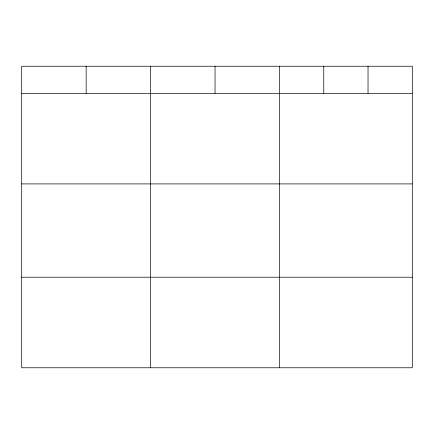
<?xml version="1.0" encoding="UTF-8"?>
<svg xmlns="http://www.w3.org/2000/svg" width="434" height="434" viewBox="0 0 434 434"><rect width="100%" height="100%" fill="white"/><g stroke="black" fill="none" stroke-linecap="round" stroke-linejoin="round"><path stroke-width="0.65" d="M412.3 93.343L412.3 367.772L21.7 367.772L21.7 66.228L412.3 66.228L412.3 93.343L21.7 93.343M21.7 183.902L412.3 183.902M21.7 277.212L412.3 277.212M368.032 66.228L368.032 93.343M323.764 66.228L323.764 93.343M279.496 66.228L279.496 367.772M215.047 66.228L215.047 93.343M150.598 66.228L150.598 367.772M86.149 66.228L86.149 93.343"/></g></svg>
